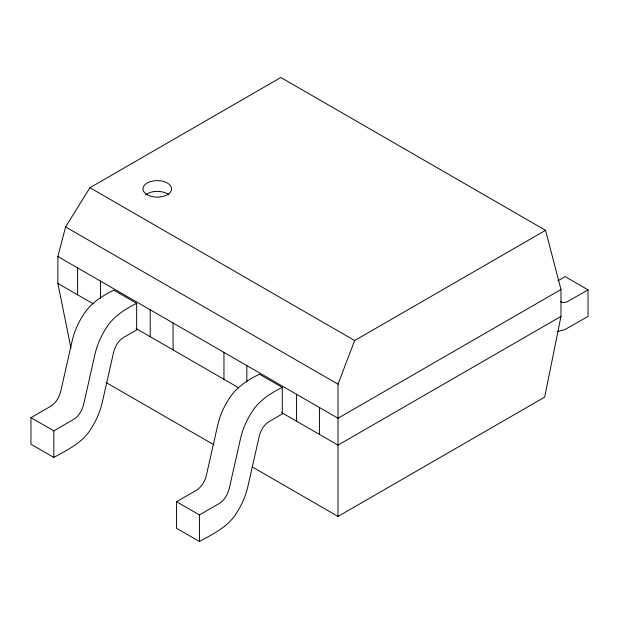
<?xml version="1.0" encoding="UTF-8"?>
<svg xmlns="http://www.w3.org/2000/svg" width="619" height="619" viewBox="0 0 619 619"><rect width="100%" height="100%" fill="white"/><g stroke="black" fill="none" stroke-linecap="round" stroke-linejoin="round"><path stroke-width="0.93" d="M70.953 348.157L57.877 283.401L57.877 256.498L65.591 226.91L89.941 187.712L280.84 77.491L545.556 230.33L560.976 289.506L560.976 316.41L544.681 397.112L338.013 516.432L252.583 467.105M338.013 516.432L338.013 384.19L354.656 340.543L545.556 230.33M136.66 303.325C124.667 309.276 112.906 316.804 105.888 328.565C100.889 336.341 97.175 344.953 95.04 353.952L83.82 403.634C82.381 409.925 79.07 416.239 73.352 419.589L53.822 430.863L30.95 417.663L30.95 444.233L53.822 457.433C67.61 449.82 82.931 442.577 91.233 428.402C96.363 420.479 100.1 411.666 102.251 402.474L113.494 352.722C114.941 346.795 118.09 340.876 123.382 337.556L136.66 329.896L136.66 303.325L113.788 290.118C101.802 296.068 90.041 303.604 83.023 315.357C78.025 323.141 74.303 331.745 72.175 340.752L60.948 390.434C59.509 396.717 56.205 403.039 50.487 406.381L30.95 417.663M282.272 387.393C270.286 393.344 258.525 400.872 251.507 412.633C246.501 420.409 242.787 429.021 240.659 438.02L229.432 487.702C227.993 493.993 224.682 500.307 218.964 503.657L199.434 514.931L176.562 501.73L176.562 528.301L199.434 541.509C213.222 533.888 228.543 526.645 236.845 512.478C241.975 504.547 245.712 495.734 247.863 486.549L259.106 436.79C260.553 430.863 263.702 424.944 268.994 421.632L282.272 413.964L282.272 387.393L259.407 374.193C247.414 380.136 235.653 387.672 228.635 399.425C223.637 407.209 219.923 415.813 217.787 424.82L206.568 474.502C205.121 480.785 201.817 487.107 196.099 490.457L176.562 501.73M557.804 280.902L565.178 276.639L588.05 289.839L588.05 316.41L564.76 329.648L557.232 331.575M560.976 289.506L338.013 418.235L57.877 256.498M588.05 289.839L566.795 302.002L562.741 302.621L560.218 301.43M560.976 316.41L338.013 445.138L281.645 412.594M89.941 187.712L354.656 340.543M65.591 226.91L338.013 384.19M57.877 283.401L93.121 303.751M136.118 328.573L238.663 387.78M106.004 382.48L214.05 444.86M319.435 407.511L319.435 434.414M296.563 394.303L296.563 421.206M246.826 365.589L246.826 381.923M223.962 352.389L223.962 379.292M199.434 514.931L199.434 541.509M173.08 323.01L173.08 349.913M150.208 309.81L150.208 336.713M100.471 281.096L100.471 298.389M77.599 267.888L77.599 294.791M53.822 430.863L53.822 457.433M145.535 194.892A14.314 8.264 0 0 1 168.987 194.892M147.144 194.714A14.314 8.264 0 0 0 171.084 191.008A14.314 8.264 0 0 0 153.558 180.895A14.314 8.264 0 0 0 147.144 194.714"/></g></svg>
